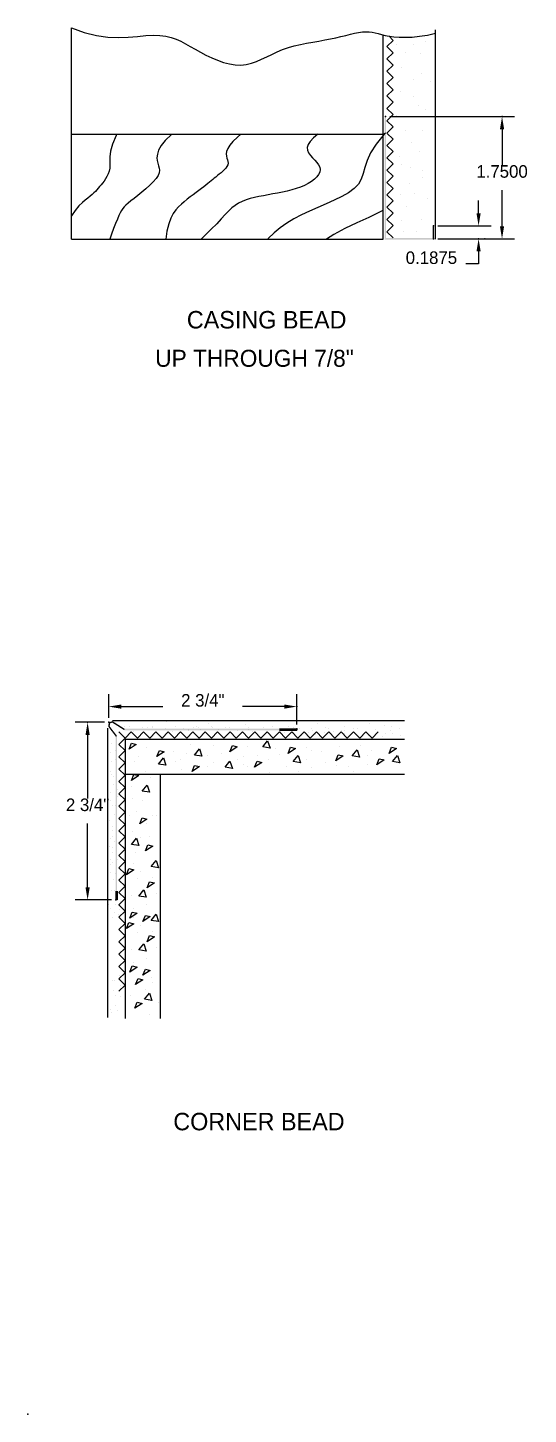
# Model space of a CAD drawing. Extents: x 0 to 24.7, y 0 to 23.5.
# Drawn here: x 0 to 7.16, y 0 to 19.85 of the extents above; entities that cross this region are included whole.
import ezdxf
from ezdxf.enums import TextEntityAlignment as Align

# ---------------------------------------------------------------- set-up
doc = ezdxf.new("R2010")
doc.units = 0
doc.header["$MEASUREMENT"] = 0
doc.layers.get('0').update_dxf_attribs({"color": 75, "linetype": 'CONTINUOUS'})
for name, color, linetype in [('R-ANNO-DIMS', 3, 'CONTINUOUS'), ('R-ANNO-TEXT', 6, 'CONTINUOUS'), ('R-SWTS-DET1', 1, 'CONTINUOUS'), ('R-SWTS-DET2', 4, 'CONTINUOUS'), ('R-SWTS-DET3', 5, 'CONTINUOUS'), ('SSMODEL1', 7, 'CONTINUOUS')]:
    doc.layers.add(name, color=color, linetype=linetype)
doc.dimstyles.get("Standard").update_dxf_attribs({"dimtxt": 0.18, "dimasz": 0.18, "dimexe": 0.18, "dimexo": 0.0625, "dimgap": 0.09, "dimtad": 0, "dimtih": 1, "dimtoh": 1, "dimdec": 4, "dimzin": 0, "dimtxsty": 'STANDARD', "dimcen": 0.09, "dimazin": 3, "dimtfac": 1, "dimtdec": 4, "dimtofl": 0, "dimtmove": 0, "dimatfit": 3, "dimtolj": 1, "dimtzin": 0})

# ---------------------------------------------------------------- blocks, each defined once
blk = doc.blocks.new('*D9')
at = {"color": 0, "linetype": 'BYBLOCK'}
for p, q in [((1.097, 9.908), (0.677, 9.908)), ((0.857, 9.728), (0.857, 8.817)), ((0.857, 7.546), (0.857, 8.457)), ((1.197, 7.366), (0.677, 7.366))]:
    blk.add_line(p, q, dxfattribs=at)
for points in [[(0.827, 9.728), (0.887, 9.728), (0.857, 9.908)], [(0.827, 7.546), (0.887, 7.546), (0.857, 7.366)]]:
    blk.add_solid(points, dxfattribs=at)
at = {"layer": 'SSMODEL1', "color": 0, "linetype": 'BYBLOCK'}
for p in [(0.857, 9.908), (1.159, 9.908), (1.26, 7.366)]:
    blk.add_point(p, dxfattribs=at)
at = {"color": 0, "linetype": 'BYBLOCK'}
blk.add_text('2 3/4"', height=0.18, dxfattribs=at).set_placement((0.857, 8.637), align=Align.CENTER)
blk = doc.blocks.new('*D8')
at = {"color": 0, "linetype": 'BYBLOCK'}
for p, q in [((1.159, 9.971), (1.159, 10.313)), ((1.339, 10.133), (1.936, 10.133)), ((3.672, 10.133), (3.076, 10.133)), ((3.852, 9.878), (3.852, 10.313))]:
    blk.add_line(p, q, dxfattribs=at)
for points in [[(1.339, 10.163), (1.339, 10.103), (1.159, 10.133)], [(3.672, 10.163), (3.672, 10.103), (3.852, 10.133)]]:
    blk.add_solid(points, dxfattribs=at)
at = {"layer": 'SSMODEL1', "color": 0, "linetype": 'BYBLOCK'}
for p in [(3.852, 10.133), (1.159, 9.908), (3.852, 9.815)]:
    blk.add_point(p, dxfattribs=at)
at = {"color": 0, "linetype": 'BYBLOCK'}
blk.add_text('2 3/4"', height=0.18, dxfattribs=at).set_placement((2.506, 10.133), align=Align.CENTER)
blk = doc.blocks.new('*D2')
at = {"color": 0, "linetype": 'BYBLOCK'}
for p, q in [((5.182, 18.581), (6.969, 18.581)), ((6.789, 18.401), (6.789, 17.886)), ((6.789, 17.011), (6.789, 17.526)), ((6.606, 16.831), (6.969, 16.831))]:
    blk.add_line(p, q, dxfattribs=at)
for points in [[(6.759, 18.401), (6.819, 18.401), (6.789, 18.581)], [(6.759, 17.011), (6.819, 17.011), (6.789, 16.831)]]:
    blk.add_solid(points, dxfattribs=at)
at = {"layer": 'SSMODEL1', "color": 0, "linetype": 'BYBLOCK'}
for p in [(5.12, 18.581), (6.789, 18.581), (6.543, 16.831)]:
    blk.add_point(p, dxfattribs=at)
at = {"color": 0, "linetype": 'BYBLOCK'}
blk.add_text('1.7500', height=0.18, dxfattribs=at).set_placement((6.789, 17.706), align=Align.CENTER)
blk = doc.blocks.new('*D1')
at = {"color": 0, "linetype": 'BYBLOCK'}
for p, q in [((6.453, 17.198), (6.453, 17.378)), ((5.87, 17.018), (6.633, 17.018)), ((5.87, 16.831), (6.633, 16.831)), ((6.453, 16.651), (6.453, 16.471)), ((6.453, 16.471), (6.273, 16.471))]:
    blk.add_line(p, q, dxfattribs=at)
for points in [[(6.423, 17.198), (6.483, 17.198), (6.453, 17.018)], [(6.423, 16.651), (6.483, 16.651), (6.453, 16.831)]]:
    blk.add_solid(points, dxfattribs=at)
at = {"layer": 'SSMODEL1', "color": 0, "linetype": 'BYBLOCK'}
for p in [(5.807, 17.018), (5.807, 16.831), (6.453, 16.831)]:
    blk.add_point(p, dxfattribs=at)
at = {"color": 0, "linetype": 'BYBLOCK'}
blk.add_text('0.1875', height=0.18, dxfattribs=at).set_placement((5.778, 16.471), align=Align.CENTER)

msp = doc.modelspace()

# ---------------------------------------------------------------- linework, layer by layer
msp.add_point((0, 0))
at = {"layer": 'R-SWTS-DET1'}
for points in [[(3.60242, 9.79533), (3.85242, 9.79533), (3.60242, 9.81533), (3.85242, 9.81533)], [(1.25952, 7.36562), (1.27952, 7.36562), (1.25952, 7.49062), (1.27952, 7.49062)]]:
    msp.add_solid(points, dxfattribs=at)
for points in [[(5.12967, 18.58065), (5.10967, 18.58065), (5.12967, 16.84065), (5.10967, 16.82065)], [(5.79717, 16.84065), (5.81717, 16.82065), (5.79717, 17.01815), (5.81717, 17.01815)], [(5.12967, 16.84065), (5.10967, 16.82065), (5.79717, 16.84065), (5.81717, 16.82065)], [(1.15281, 9.84553), (1.17349, 9.85134), (1.15905, 9.90827), (1.17762, 9.89294)], [(1.25952, 9.70417), (1.27952, 9.71087), (1.15281, 9.84553), (1.17349, 9.85134)], [(1.15905, 9.90827), (1.17762, 9.89294), (1.21359, 9.92452), (1.21059, 9.90276)], [(1.21359, 9.92452), (1.21059, 9.90276), (1.38661, 9.81533), (1.38083, 9.79533)], [(1.38661, 9.81533), (1.38083, 9.79533), (3.60242, 9.81533), (3.60242, 9.79533)], [(1.25952, 7.49062), (1.27952, 7.49062), (1.25952, 9.70417), (1.27952, 9.71087)]]:
    msp.add_trace(points, dxfattribs=at)
at = {"layer": 'R-SWTS-DET2'}
for p, q in [((0.62552, 16.82828), (0.62552, 19.85379)), ((5.08777, 16.82828), (5.08777, 19.75154)), ((5.83777, 16.82828), (5.83777, 19.82149)), ((0.62552, 18.32828), (5.08777, 18.32828)), ((0.62552, 16.82828), (5.08777, 16.82828)), ((1.21221, 9.93341), (5.39316, 9.93341)), ((1.14316, 9.82205), (1.14316, 5.68217)), ((1.39316, 9.66768), (1.39316, 5.66768)), ((1.39316, 9.66768), (5.39316, 9.66768)), ((1.39316, 9.16768), (5.39316, 9.16768)), ((1.89316, 9.16768), (1.89316, 5.66768))]:
    msp.add_line(p, q, dxfattribs=at)
for points in [[(5.23037, 16.84345), (5.14198, 16.93184), (5.23037, 17.02023), (5.14198, 17.10861), (5.23037, 17.197), (5.14198, 17.28539), (5.23037, 17.37378), (5.14198, 17.46217), (5.23037, 17.55056), (5.14198, 17.63894), (5.23037, 17.72733), (5.14198, 17.81572), (5.23037, 17.90411), (5.14198, 17.9925), (5.23037, 18.08089), (5.14198, 18.16927), (5.23037, 18.25766), (5.14198, 18.34605), (5.23037, 18.43444), (5.14198, 18.52283), (5.23037, 18.61122), (5.14198, 18.6996), (5.23037, 18.78799), (5.14198, 18.87638), (5.23037, 18.96477), (5.14198, 19.05316), (5.23037, 19.14155), (5.14198, 19.22993), (5.23037, 19.31832), (5.14198, 19.40671), (5.23037, 19.4951), (5.14198, 19.58349), (5.23037, 19.67188), (5.16686, 19.73539)], [(1.3042, 9.76943), (1.39259, 9.68104), (1.3042, 9.59266), (1.39259, 9.50427), (1.3042, 9.41588), (1.39259, 9.32749), (1.3042, 9.2391), (1.39259, 9.15071), (1.3042, 9.06233), (1.39259, 8.97394), (1.3042, 8.88555), (1.39259, 8.79716), (1.3042, 8.70877), (1.39259, 8.62038), (1.3042, 8.532), (1.39259, 8.44361), (1.3042, 8.35522), (1.39259, 8.26683), (1.3042, 8.17844), (1.39259, 8.09005), (1.3042, 8.00167), (1.39259, 7.91328), (1.3042, 7.82489), (1.39259, 7.7365), (1.3042, 7.64811), (1.39259, 7.55972), (1.3042, 7.47134), (1.39259, 7.38295), (1.3042, 7.29456), (1.39259, 7.20617), (1.3042, 7.11778), (1.39259, 7.02939), (1.3042, 6.94101), (1.39259, 6.85262), (1.3042, 6.76423), (1.39259, 6.67584), (1.3042, 6.58745), (1.39259, 6.49906), (1.3042, 6.41068), (1.39259, 6.32229), (1.3042, 6.2339), (1.39259, 6.14551), (1.3042, 6.05712)], [(5.01651, 9.76943), (4.92812, 9.68104), (4.83973, 9.76943), (4.75134, 9.68104), (4.66296, 9.76943), (4.57457, 9.68104), (4.48618, 9.76943), (4.39779, 9.68104), (4.3094, 9.76943), (4.22101, 9.68104), (4.13263, 9.76943), (4.04424, 9.68104), (3.95585, 9.76943), (3.86746, 9.68104), (3.77907, 9.76943), (3.69068, 9.68104), (3.6023, 9.76943), (3.51391, 9.68104), (3.42552, 9.76943), (3.33713, 9.68104), (3.24874, 9.76943), (3.16035, 9.68104), (3.07197, 9.76943), (2.98358, 9.68104), (2.89519, 9.76943), (2.8068, 9.68104), (2.71841, 9.76943), (2.63002, 9.68104), (2.54164, 9.76943), (2.45325, 9.68104), (2.36486, 9.76943), (2.27647, 9.68104), (2.18808, 9.76943), (2.09969, 9.68104), (2.01131, 9.76943), (1.92292, 9.68104), (1.83453, 9.76943), (1.74614, 9.68104), (1.65775, 9.76943), (1.56936, 9.68104), (1.48098, 9.76943), (1.39259, 9.68104), (1.3042, 9.76943)]]:
    msp.add_lwpolyline(points, dxfattribs=at)
at = {"layer": 'R-SWTS-DET3'}
for p, q in [((5.69237, 19.66097), (5.69237, 19.66097)), ((5.2851, 19.60789), (5.2851, 19.60789)), ((5.40905, 19.50173), (5.40905, 19.50173)), ((5.51529, 19.60789), (5.51529, 19.60789)), ((5.62154, 19.48404), (5.62154, 19.48404)), ((5.35593, 19.28942), (5.35593, 19.28942)), ((5.51529, 19.11249), (5.51529, 19.11249)), ((5.63924, 19.20095), (5.63924, 19.20095)), ((5.76319, 19.0771), (5.76319, 19.0771)), ((5.33822, 18.93556), (5.33822, 18.93556)), ((5.51529, 18.86478), (5.51529, 18.86478)), ((5.58612, 18.74093), (5.58612, 18.74093)), ((5.69237, 18.68785), (5.69237, 18.68785)), ((5.2851, 18.59939), (5.2851, 18.59939)), ((5.40905, 18.38707), (5.40905, 18.38707)), ((5.65695, 18.38707), (5.65695, 18.38707)), ((5.49758, 18.21014), (5.49758, 18.21014)), ((5.60383, 18.08629), (5.60383, 18.08629)), ((5.32051, 18.01552), (5.32051, 18.01552)), ((5.35593, 17.89167), (5.35593, 17.89167)), ((5.47988, 17.85628), (5.47988, 17.85628)), ((5.65695, 17.8032), (5.65695, 17.8032)), ((5.65695, 17.71474), (5.65695, 17.71474)), ((5.46217, 17.62627), (5.46217, 17.62627)), ((5.533, 17.48473), (5.533, 17.48473)), ((5.33822, 17.46704), (5.33822, 17.46704)), ((5.42676, 17.29011), (5.42676, 17.29011)), ((5.72778, 17.41396), (5.72778, 17.41396)), ((5.35593, 17.09548), (5.35593, 17.09548)), ((5.63924, 17.11318), (5.63924, 17.11318)), ((5.37363, 16.93624), (5.37363, 16.93624)), ((5.56841, 16.93624), (5.56841, 16.93624)), ((1.39073, 9.8506), (1.39073, 9.8506)), ((1.46122, 9.8506), (1.46122, 9.8506)), ((1.50821, 9.78017), (1.50821, 9.78017)), ((1.63744, 9.82713), (1.63744, 9.82713)), ((1.71968, 9.83886), (1.71968, 9.83886)), ((1.79017, 9.8506), (1.79017, 9.8506)), ((1.79017, 9.82713), (1.79017, 9.82713)), ((1.96639, 9.81539), (1.96639, 9.81539)), ((1.98988, 9.92103), (1.98988, 9.92103)), ((2.07212, 9.78017), (2.07212, 9.78017)), ((2.11911, 9.8506), (2.11911, 9.8506)), ((2.23659, 9.81539), (2.23659, 9.81539)), ((2.29533, 9.80365), (2.29533, 9.80365)), ((2.30708, 9.79191), (2.30708, 9.79191)), ((2.37756, 9.83886), (2.37756, 9.83886)), ((2.41281, 9.8506), (2.41281, 9.8506)), ((2.44805, 9.83886), (2.44805, 9.83886)), ((2.47155, 9.80365), (2.47155, 9.80365)), ((2.58903, 9.89756), (2.58903, 9.89756)), ((2.62427, 9.8506), (2.62427, 9.8506)), ((2.64777, 9.83886), (2.64777, 9.83886)), ((2.73, 9.80365), (2.73, 9.80365)), ((2.82399, 9.83886), (2.82399, 9.83886)), ((2.88273, 9.83886), (2.88273, 9.83886)), ((3.00021, 9.79191), (3.00021, 9.79191)), ((3.11769, 9.87408), (3.11769, 9.87408)), ((3.15293, 9.83886), (3.15293, 9.83886)), ((3.16468, 9.80365), (3.16468, 9.80365)), ((3.21167, 9.78017), (3.21167, 9.78017)), ((3.37614, 9.83886), (3.37614, 9.83886)), ((3.50537, 9.8506), (3.50537, 9.8506)), ((3.60242, 9.81533), (3.85242, 9.81533)), ((3.60242, 9.79533), (3.85242, 9.79533)), ((3.6111, 9.78017), (3.6111, 9.78017)), ((3.66984, 9.7567), (3.66984, 9.7567)), ((3.72858, 9.8506), (3.72858, 9.8506)), ((3.81082, 9.83886), (3.81082, 9.83886)), ((3.81082, 9.7567), (3.81082, 9.7567)), ((3.85242, 9.81533), (3.85242, 9.79533)), ((3.89306, 9.81539), (3.89306, 9.81539)), ((4.02228, 9.76843), (4.02228, 9.76843)), ((4.05753, 9.81539), (4.05753, 9.81539)), ((4.06928, 9.79191), (4.06928, 9.79191)), ((4.11627, 9.73322), (4.11627, 9.73322)), ((4.15151, 9.89756), (4.15151, 9.89756)), ((4.2455, 9.7567), (4.2455, 9.7567)), ((4.26899, 9.82713), (4.26899, 9.82713)), ((4.26899, 9.73322), (4.26899, 9.73322)), ((4.30424, 9.81539), (4.30424, 9.81539)), ((4.37472, 9.78017), (4.37472, 9.78017)), ((4.4922, 9.79191), (4.4922, 9.79191)), ((4.52745, 9.8506), (4.52745, 9.8506)), ((4.52745, 9.79191), (4.52745, 9.79191)), ((4.52745, 9.74496), (4.52745, 9.74496)), ((4.66842, 9.81539), (4.66842, 9.81539)), ((4.72716, 9.81539), (4.72716, 9.81539)), ((4.84464, 9.76843), (4.84464, 9.76843)), ((4.89164, 9.88582), (4.89164, 9.88582)), ((4.97387, 9.80365), (4.97387, 9.80365)), ((5.1031, 9.86234), (5.1031, 9.86234)), ((5.1266, 9.74496), (5.1266, 9.74496)), ((5.19708, 9.79191), (5.19708, 9.79191)), ((5.20883, 9.8506), (5.20883, 9.8506)), ((5.22058, 9.74496), (5.22058, 9.74496)), ((5.32631, 9.81539), (5.32631, 9.81539)), ((1.20277, 9.6041), (1.20277, 9.6041)), ((1.44947, 9.52193), (1.48432, 9.60898)), ((1.55402, 9.59157), (1.44947, 9.52193)), ((1.48432, 9.60898), (1.55402, 9.59157)), ((1.69618, 9.54541), (1.69618, 9.54541)), ((2.33057, 9.59236), (2.33057, 9.59236)), ((2.65952, 9.58062), (2.65952, 9.58062)), ((2.89448, 9.48672), (2.92933, 9.57377)), ((2.99903, 9.55636), (2.89448, 9.48672)), ((2.92933, 9.57377), (2.99903, 9.55636)), ((3.14118, 9.56888), (3.14118, 9.56888)), ((3.3644, 9.55715), (3.4341, 9.6442)), ((3.46895, 9.53974), (3.3644, 9.55715)), ((3.4341, 9.6442), (3.46895, 9.53974)), ((3.54062, 9.53367), (3.54062, 9.53367)), ((3.72858, 9.46324), (3.76343, 9.55029)), ((3.83313, 9.53288), (3.72858, 9.46324)), ((3.76343, 9.55029), (3.83313, 9.53288)), ((3.91655, 9.72148), (3.91655, 9.72148)), ((3.98704, 9.54541), (3.98704, 9.54541)), ((4.45696, 9.56888), (4.45696, 9.56888)), ((4.62143, 9.72148), (4.62143, 9.72148)), ((4.76241, 9.58062), (4.76241, 9.58062)), ((4.87989, 9.72148), (4.87989, 9.72148)), ((5.0796, 9.70974), (5.0796, 9.70974)), ((5.17359, 9.46324), (5.20844, 9.55029)), ((5.27814, 9.53288), (5.17359, 9.46324)), ((5.20844, 9.55029), (5.27814, 9.53288)), ((5.33806, 9.72148), (5.33806, 9.72148)), ((1.19102, 9.47498), (1.19102, 9.47498)), ((1.20277, 9.34586), (1.20277, 9.34586)), ((1.26151, 9.49846), (1.26151, 9.49846)), ((1.26151, 9.38107), (1.26151, 9.38107)), ((1.53171, 9.34586), (1.53171, 9.34586)), ((1.5787, 9.41629), (1.5787, 9.41629)), ((1.84891, 9.41629), (1.88375, 9.50334)), ((1.95345, 9.48593), (1.84891, 9.41629)), ((1.8724, 9.31064), (1.9421, 9.3977)), ((1.88375, 9.50334), (1.95345, 9.48593)), ((1.9421, 9.3977), (1.97695, 9.29323)), ((2.08387, 9.48672), (2.08387, 9.48672)), ((2.11911, 9.34586), (2.11911, 9.34586)), ((2.1896, 9.38107), (2.1896, 9.38107)), ((2.27183, 9.46324), (2.27183, 9.46324)), ((2.38931, 9.43976), (2.45901, 9.52682)), ((2.49386, 9.42235), (2.38931, 9.43976)), ((2.45901, 9.52682), (2.49386, 9.42235)), ((2.57728, 9.43976), (2.57728, 9.43976)), ((2.65952, 9.33412), (2.65952, 9.33412)), ((2.777, 9.46324), (2.777, 9.46324)), ((2.82399, 9.26369), (2.89369, 9.35074)), ((2.89369, 9.35074), (2.92854, 9.24628)), ((3.00021, 9.36933), (3.00021, 9.36933)), ((3.09419, 9.41629), (3.09419, 9.41629)), ((3.24692, 9.26369), (3.28177, 9.35074)), ((3.35147, 9.33333), (3.24692, 9.26369)), ((3.28177, 9.35074), (3.35147, 9.33333)), ((3.29391, 9.42803), (3.29391, 9.42803)), ((3.44663, 9.38107), (3.44663, 9.38107)), ((3.59936, 9.4515), (3.59936, 9.4515)), ((3.79907, 9.34586), (3.86877, 9.43291)), ((3.90362, 9.32845), (3.79907, 9.34586)), ((3.86877, 9.43291), (3.90362, 9.32845)), ((3.98704, 9.36933), (3.98704, 9.36933)), ((4.05753, 9.49846), (4.05753, 9.49846)), ((4.21025, 9.48672), (4.21025, 9.48672)), ((4.25724, 9.33412), (4.25724, 9.33412)), ((4.40997, 9.3576), (4.44482, 9.44465)), ((4.51452, 9.42724), (4.40997, 9.3576)), ((4.44482, 9.44465), (4.51452, 9.42724)), ((4.64493, 9.42803), (4.71463, 9.51508)), ((4.74948, 9.41062), (4.64493, 9.42803)), ((4.71463, 9.51508), (4.74948, 9.41062)), ((4.85639, 9.43976), (4.85639, 9.43976)), ((4.92688, 9.49846), (4.92688, 9.49846)), ((4.99737, 9.29891), (5.03222, 9.38596)), ((5.10192, 9.36855), (4.99737, 9.29891)), ((5.03222, 9.38596), (5.10192, 9.36855)), ((5.22058, 9.34586), (5.29028, 9.43291)), ((5.32513, 9.32845), (5.22058, 9.34586)), ((5.29028, 9.43291), (5.32513, 9.32845)), ((1.19102, 9.205), (1.19102, 9.205)), ((1.20277, 9.15805), (1.20277, 9.15805)), ((1.22626, 9.13457), (1.22626, 9.13457)), ((1.48472, 9.07588), (1.51957, 9.16293)), ((1.58927, 9.14552), (1.48472, 9.07588)), ((1.51957, 9.16293), (1.58927, 9.14552)), ((1.53171, 9.13457), (1.53171, 9.13457)), ((1.68443, 9.205), (1.68443, 9.205)), ((1.97695, 9.29323), (1.8724, 9.31064)), ((2.20134, 9.22848), (2.20134, 9.22848)), ((2.35407, 9.205), (2.38892, 9.29205)), ((2.45862, 9.27464), (2.35407, 9.205)), ((2.38892, 9.29205), (2.45862, 9.27464)), ((2.57728, 9.27543), (2.57728, 9.27543)), ((2.92854, 9.24628), (2.82399, 9.26369)), ((3.08244, 9.31064), (3.08244, 9.31064)), ((3.14118, 9.27543), (3.14118, 9.27543)), ((3.45838, 9.19326), (3.45838, 9.19326)), ((3.70509, 9.27543), (3.70509, 9.27543)), ((3.86956, 9.205), (3.86956, 9.205)), ((4.05753, 9.26369), (4.05753, 9.26369)), ((4.42172, 9.28717), (4.42172, 9.28717)), ((4.58619, 9.27543), (4.58619, 9.27543)), ((4.65668, 9.205), (4.65668, 9.205)), ((4.85639, 9.31064), (4.85639, 9.31064)), ((1.22626, 9.01719), (1.22626, 9.01719)), ((1.285, 8.94676), (1.285, 8.94676)), ((1.48472, 8.98197), (1.48472, 8.98197)), ((1.63744, 8.92328), (1.70714, 9.01033)), ((1.70714, 9.01033), (1.74199, 8.90587)), ((1.75492, 9.11109), (1.75492, 9.11109)), ((1.19102, 8.8998), (1.19102, 8.8998)), ((1.19102, 8.79416), (1.19102, 8.79416)), ((1.285, 8.84111), (1.285, 8.84111)), ((1.49647, 8.81764), (1.49647, 8.81764)), ((1.74199, 8.90587), (1.63744, 8.92328)), ((1.64919, 8.78242), (1.64919, 8.78242)), ((1.21451, 8.72373), (1.21451, 8.72373)), ((1.23801, 8.58287), (1.23801, 8.58287)), ((1.26151, 8.71199), (1.26151, 8.71199)), ((1.44947, 8.57113), (1.44947, 8.57113)), ((1.55521, 8.62983), (1.55521, 8.62983)), ((1.6022, 8.45375), (1.63705, 8.5408)), ((1.63705, 8.5408), (1.70675, 8.52339)), ((1.79017, 8.57113), (1.79017, 8.57113)), ((1.84891, 8.57113), (1.84891, 8.57113)), ((1.16752, 8.5007), (1.16752, 8.5007)), ((1.21451, 8.41854), (1.21451, 8.41854)), ((1.21451, 8.35985), (1.21451, 8.35985)), ((1.49647, 8.34811), (1.49647, 8.34811)), ((1.70675, 8.52339), (1.6022, 8.45375)), ((1.69618, 8.45375), (1.69618, 8.45375)), ((1.17927, 8.24246), (1.17927, 8.24246)), ((1.21451, 8.27768), (1.21451, 8.27768)), ((1.23801, 8.19551), (1.23801, 8.19551)), ((1.48472, 8.1603), (1.55442, 8.24735)), ((1.58927, 8.14289), (1.48472, 8.1603)), ((1.55442, 8.24735), (1.58927, 8.14289)), ((1.61395, 8.2542), (1.61395, 8.2542)), ((1.68443, 8.06639), (1.71928, 8.15344)), ((1.71928, 8.15344), (1.78898, 8.13603)), ((1.74317, 8.27768), (1.74317, 8.27768)), ((1.16752, 8.12508), (1.16752, 8.12508)), ((1.19102, 7.94901), (1.19102, 7.94901)), ((1.21451, 8.11334), (1.21451, 8.11334)), ((1.21451, 8.04291), (1.21451, 8.04291)), ((1.285, 7.94901), (1.285, 7.94901)), ((1.54346, 8.04291), (1.54346, 8.04291)), ((1.78898, 8.13603), (1.68443, 8.06639)), ((1.19102, 7.86684), (1.19102, 7.86684)), ((1.19102, 7.7612), (1.19102, 7.7612)), ((1.21451, 7.90205), (1.21451, 7.90205)), ((1.41423, 7.72598), (1.44908, 7.81303)), ((1.51878, 7.79562), (1.41423, 7.72598)), ((1.44908, 7.81303), (1.51878, 7.79562)), ((1.50821, 7.89032), (1.50821, 7.89032)), ((1.61395, 7.77293), (1.61395, 7.77293)), ((1.76667, 7.84336), (1.83637, 7.93042)), ((1.87122, 7.82595), (1.76667, 7.84336)), ((1.83637, 7.93042), (1.87122, 7.82595)), ((1.22626, 7.65555), (1.22626, 7.65555)), ((1.26151, 7.73772), (1.26151, 7.73772)), ((1.56695, 7.66729), (1.56695, 7.66729)), ((1.70793, 7.53817), (1.74278, 7.62522)), ((1.81248, 7.60781), (1.70793, 7.53817)), ((1.74278, 7.62522), (1.81248, 7.60781)), ((1.79017, 7.69077), (1.79017, 7.69077)), ((1.19102, 7.37383), (1.19102, 7.37383)), ((1.20277, 7.50295), (1.20277, 7.50295)), ((1.23801, 7.50295), (1.23801, 7.50295)), ((1.25952, 7.49062), (1.25952, 7.42812)), ((1.25952, 7.42812), (1.25952, 7.36562)), ((1.27952, 7.36562), (1.25952, 7.36562)), ((1.27952, 7.49062), (1.27952, 7.42812)), ((1.27952, 7.42812), (1.27952, 7.36562)), ((1.48472, 7.43252), (1.48472, 7.43252)), ((1.59045, 7.42079), (1.66015, 7.50784)), ((1.695, 7.40338), (1.59045, 7.42079)), ((1.66015, 7.50784), (1.695, 7.40338)), ((1.83716, 7.456), (1.83716, 7.456)), ((1.15577, 7.3034), (1.15577, 7.3034)), ((1.19102, 7.24471), (1.19102, 7.24471)), ((1.23801, 7.18602), (1.23801, 7.18602)), ((1.24976, 7.3034), (1.24976, 7.3034)), ((1.29675, 7.3034), (1.29675, 7.3034)), ((1.29675, 7.15081), (1.29675, 7.15081)), ((1.32025, 7.22124), (1.32025, 7.22124)), ((1.33199, 7.33862), (1.33199, 7.33862)), ((1.46122, 7.10385), (1.49607, 7.19091)), ((1.56577, 7.1735), (1.46122, 7.10385)), ((1.49607, 7.19091), (1.56577, 7.1735)), ((1.51996, 7.24471), (1.51996, 7.24471)), ((1.69618, 7.3034), (1.69618, 7.3034)), ((1.76667, 7.07169), (1.83637, 7.15874)), ((1.83637, 7.15874), (1.87122, 7.05428)), ((1.21451, 7.11559), (1.21451, 7.11559)), ((1.41423, 6.9543), (1.44908, 7.04136)), ((1.51878, 7.02394), (1.41423, 6.9543)), ((1.44908, 7.04136), (1.51878, 7.02394)), ((1.50821, 7.11864), (1.50821, 7.11864)), ((1.61395, 7.00126), (1.61395, 7.00126)), ((1.64919, 7.0569), (1.68404, 7.14395)), ((1.75374, 7.12654), (1.64919, 7.0569)), ((1.68404, 7.14395), (1.75374, 7.12654)), ((1.75492, 7.12733), (1.75492, 7.12733)), ((1.87122, 7.05428), (1.76667, 7.07169)), ((1.56695, 6.89561), (1.56695, 6.89561)), ((1.70793, 6.76649), (1.74278, 6.85354)), ((1.81248, 6.83613), (1.70793, 6.76649)), ((1.74278, 6.85354), (1.81248, 6.83613)), ((1.79017, 6.91909), (1.79017, 6.91909)), ((1.48472, 6.66085), (1.48472, 6.66085)), ((1.59045, 6.64911), (1.66015, 6.73616)), ((1.695, 6.6317), (1.59045, 6.64911)), ((1.66015, 6.73616), (1.695, 6.6317)), ((1.83716, 6.68432), (1.83716, 6.68432)), ((1.46122, 6.33218), (1.49607, 6.41923)), ((1.56577, 6.40182), (1.46122, 6.33218)), ((1.49607, 6.41923), (1.56577, 6.40182)), ((1.51996, 6.47304), (1.51996, 6.47304)), ((1.64919, 6.28522), (1.68404, 6.37228)), ((1.75374, 6.35487), (1.64919, 6.28522)), ((1.68404, 6.37228), (1.75374, 6.35487)), ((1.69618, 6.53173), (1.69618, 6.53173)), ((1.75492, 6.35565), (1.75492, 6.35565)), ((1.21451, 6.21175), (1.21451, 6.21175)), ((1.23801, 6.21175), (1.23801, 6.21175)), ((1.3085, 6.28218), (1.3085, 6.28218)), ((1.54346, 6.15306), (1.57831, 6.24011)), ((1.64801, 6.2227), (1.54346, 6.15306)), ((1.57831, 6.24011), (1.64801, 6.2227)), ((1.76667, 6.24696), (1.76667, 6.24696)), ((1.79017, 6.17653), (1.79017, 6.17653)), ((1.14403, 5.96524), (1.14403, 5.96524)), ((1.22626, 6.07089), (1.22626, 6.07089)), ((1.26151, 6.00046), (1.26151, 6.00046)), ((1.33199, 6.14132), (1.33199, 6.14132)), ((1.33199, 5.97698), (1.33199, 5.97698)), ((1.47297, 6.00046), (1.47297, 6.00046)), ((1.67269, 5.94177), (1.74238, 6.02882)), ((1.68443, 6.08263), (1.68443, 6.08263)), ((1.74238, 6.02882), (1.77723, 5.92436)), ((1.17927, 5.78917), (1.17927, 5.78917)), ((1.26151, 5.8596), (1.26151, 5.8596)), ((1.285, 5.77743), (1.285, 5.77743)), ((1.53171, 5.81265), (1.56656, 5.8997)), ((1.63626, 5.88229), (1.53171, 5.81265)), ((1.56656, 5.8997), (1.63626, 5.88229)), ((1.77723, 5.92436), (1.67269, 5.94177)), ((1.8724, 5.89482), (1.8724, 5.89482)), ((1.20277, 5.75396), (1.20277, 5.75396)), ((1.74317, 5.73048), (1.74317, 5.73048))]:
    msp.add_line(p, q, dxfattribs=at)
for points in [[(0.62552, 19.85379), (0.80891, 19.78493), (0.98229, 19.74219), (1.14535, 19.72045), (1.29777, 19.71457), (1.43926, 19.71943), (1.5695, 19.72991), (1.68819, 19.74087), (1.79502, 19.7472), (1.89009, 19.74479), (1.97516, 19.7337), (2.0524, 19.715), (2.12397, 19.68976), (2.19205, 19.65906), (2.2588, 19.62399), (2.32638, 19.58561), (2.39697, 19.54501), (2.47219, 19.50335), (2.55149, 19.4622), (2.63375, 19.4232), (2.71788, 19.388), (2.80278, 19.35826), (2.88734, 19.33563), (2.97047, 19.32176), (3.05105, 19.31831), (3.12834, 19.32628), (3.20295, 19.34419), (3.27583, 19.3699), (3.34794, 19.40128), (3.42025, 19.4362), (3.49371, 19.47254), (3.56927, 19.50815), (3.6479, 19.54092), (3.73022, 19.5692), (3.81554, 19.59329), (3.90282, 19.61398), (3.99103, 19.63206), (4.07915, 19.64832), (4.16615, 19.66356), (4.25099, 19.67855), (4.33264, 19.6941), (4.41025, 19.71072), (4.4837, 19.72786), (4.55303, 19.74472), (4.61829, 19.76047), (4.67952, 19.77432), (4.73677, 19.78543), (4.7901, 19.793), (4.83955, 19.79621), (4.88544, 19.79457), (4.9292, 19.78878), (4.97252, 19.77988), (5.01712, 19.7689), (5.06469, 19.75686), (5.11692, 19.7448), (5.17553, 19.73375), (5.24222, 19.72473), (5.3184, 19.7188), (5.40443, 19.71714), (5.50037, 19.72093), (5.6063, 19.73137), (5.72229, 19.74966), (5.83777, 19.77469)], [(1.27572, 18.32828), (1.26614, 18.31122), (1.21163, 18.18483), (1.18369, 18.08539), (1.174, 18.00721), (1.17428, 17.94458), (1.17622, 17.89179), (1.17306, 17.84406), (1.16427, 17.80019), (1.15085, 17.75992), (1.13379, 17.72297), (1.11411, 17.68906), (1.0928, 17.65791), (1.07087, 17.62925), (1.04931, 17.6028), (1.02885, 17.57825), (1.00901, 17.55509), (0.98903, 17.5328), (0.96816, 17.51084), (0.94562, 17.48867), (0.92066, 17.46575), (0.89252, 17.44156), (0.86044, 17.41555), (0.82367, 17.38645), (0.78154, 17.35001), (0.73339, 17.30123), (0.67857, 17.23512), (0.62552, 17.15964)], [(2.06185, 18.32828), (2.05789, 18.32527), (1.96882, 18.24061), (1.90913, 18.16548), (1.87311, 18.09948), (1.855, 18.04218), (1.84945, 17.99297), (1.85269, 17.95035), (1.86133, 17.91264), (1.87197, 17.87815), (1.88122, 17.84518), (1.88571, 17.81203), (1.88203, 17.77702), (1.8668, 17.73845), (1.83771, 17.69516), (1.79676, 17.64814), (1.74702, 17.59891), (1.69157, 17.54899), (1.6335, 17.49989), (1.57588, 17.45315), (1.52178, 17.41028), (1.47429, 17.37279), (1.43567, 17.34157), (1.40491, 17.31483), (1.38021, 17.29017), (1.35975, 17.26516), (1.3417, 17.23739), (1.32426, 17.20443), (1.30561, 17.16388), (1.28394, 17.1133), (1.25805, 17.05101), (1.22927, 16.97825), (1.19956, 16.89699), (1.1771, 16.82828)], [(3.05203, 18.32828), (3.00014, 18.28629), (2.93775, 18.22617), (2.89235, 18.17193), (2.86301, 18.1245), (2.84714, 18.08333), (2.84175, 18.04747), (2.84384, 18.01601), (2.85043, 17.988), (2.85853, 17.96252), (2.86514, 17.93862), (2.86727, 17.91538), (2.86262, 17.89205), (2.85164, 17.86861), (2.83547, 17.84525), (2.81525, 17.82212), (2.79213, 17.79941), (2.76725, 17.77729), (2.74174, 17.75593), (2.71676, 17.7355), (2.69313, 17.71608), (2.6705, 17.69735), (2.64823, 17.6789), (2.62564, 17.66031), (2.60208, 17.64116), (2.57689, 17.62105), (2.54943, 17.59956), (2.51902, 17.57626), (2.48523, 17.55086), (2.44845, 17.52342), (2.40928, 17.49411), (2.36833, 17.4631), (2.3262, 17.43058), (2.2835, 17.39671), (2.24084, 17.36166), (2.19882, 17.32561), (2.15803, 17.288), (2.11906, 17.2453), (2.08248, 17.19328), (2.04886, 17.12767), (2.01876, 17.04424), (1.99276, 16.93872), (1.97489, 16.82828)], [(4.15199, 18.32828), (4.0894, 18.27629), (4.04107, 18.2254), (4.01204, 18.1798), (4.00054, 18.13802), (4.00452, 18.09876), (4.02078, 18.06146), (4.04583, 18.02572), (4.07616, 17.99113), (4.1083, 17.9573), (4.13874, 17.92384), (4.16399, 17.89034), (4.18056, 17.8564), (4.1857, 17.82179), (4.17964, 17.78683), (4.16334, 17.75201), (4.13777, 17.71781), (4.1039, 17.68471), (4.0627, 17.65321), (4.01513, 17.62378), (3.96217, 17.59691), (3.90474, 17.57294), (3.84362, 17.55166), (3.77951, 17.53273), (3.71316, 17.51581), (3.64529, 17.50055), (3.57662, 17.4866), (3.50788, 17.47362), (3.43981, 17.46126), (3.37303, 17.44911), (3.30792, 17.43649), (3.24475, 17.42267), (3.18379, 17.40689), (3.12532, 17.38842), (3.06961, 17.36651), (3.01695, 17.34041), (2.96761, 17.30939), (2.92126, 17.27266), (2.87515, 17.2292), (2.82593, 17.17797), (2.77025, 17.1179), (2.70474, 17.04796), (2.62605, 16.96708), (2.53083, 16.8742), (2.48093, 16.82828)], [(5.11967, 18.34453), (5.1018, 18.32751), (4.98562, 18.18727), (4.90781, 18.06231), (4.85805, 17.95114), (4.82608, 17.85226), (4.80159, 17.76421), (4.7743, 17.68548), (4.73392, 17.6146), (4.67253, 17.55012), (4.59168, 17.49077), (4.49531, 17.43533), (4.38733, 17.38256), (4.27168, 17.33125), (4.15227, 17.28016), (4.03304, 17.22807), (3.9179, 17.17375), (3.81, 17.11606), (3.70933, 17.05421), (3.6151, 16.98748), (3.5265, 16.91517), (3.44274, 16.83658), (3.43501, 16.82828)], [(5.08777, 17.24317), (5.05357, 17.22315), (4.88369, 17.13845), (4.71049, 17.05832), (4.54061, 16.97839), (4.38069, 16.89431), (4.27847, 16.82828)]]:
    msp.add_lwpolyline(points, dxfattribs=at)

# ---------------------------------------------------------------- texts
at = {"layer": 'R-ANNO-TEXT'}
for s, height, p in [('CASING BEAD', 0.25, (2.27737, 15.54768)), ('UP THROUGH 7/8"', 0.2430934, (1.82455, 14.99886)), ('CORNER BEAD', 0.25, (2.08355, 4.06621))]:
    msp.add_text(s, height=height, dxfattribs=at).set_placement(p)

# ---------------------------------------------------------------- dimensions: what is measured, and where the dimension line sits
at = {"layer": 'R-ANNO-DIMS'}
for base, p1, p2, picture, middle in [((6.78944, 18.58065), (6.543, 16.83065), (5.11967, 18.58065), '*D2', (6.78944, 17.70565)), ((6.453, 16.83065), (5.80717, 17.01815), (5.80717, 16.83065), '*D1', (5.778, 16.47065))]:
    dim = msp.add_linear_dim(base=base, p1=p1, p2=p2, angle=90, dimstyle='Standard', dxfattribs=at)
    dim.commit()
    dim.dimension.update_dxf_attribs({"geometry": picture, "text_midpoint": middle})
dim = msp.add_linear_dim(base=(3.85242, 10.13279), p1=(1.15905, 9.90827), p2=(3.85242, 9.81533), text='2 3/4"', dimstyle='Standard', dxfattribs=at)
dim.commit()
dim.dimension.update_dxf_attribs({"geometry": '*D8', "text_midpoint": (2.50573, 10.13279)})
dim = msp.add_linear_dim(base=(0.85653, 9.90827), p1=(1.25952, 7.36562), p2=(1.15905, 9.90827), angle=90, text='2 3/4"', dimstyle='Standard', dxfattribs=at)
dim.commit()
dim.dimension.update_dxf_attribs({"geometry": '*D9', "text_midpoint": (0.85653, 8.63695)})

doc.saveas('drawing.dxf')
